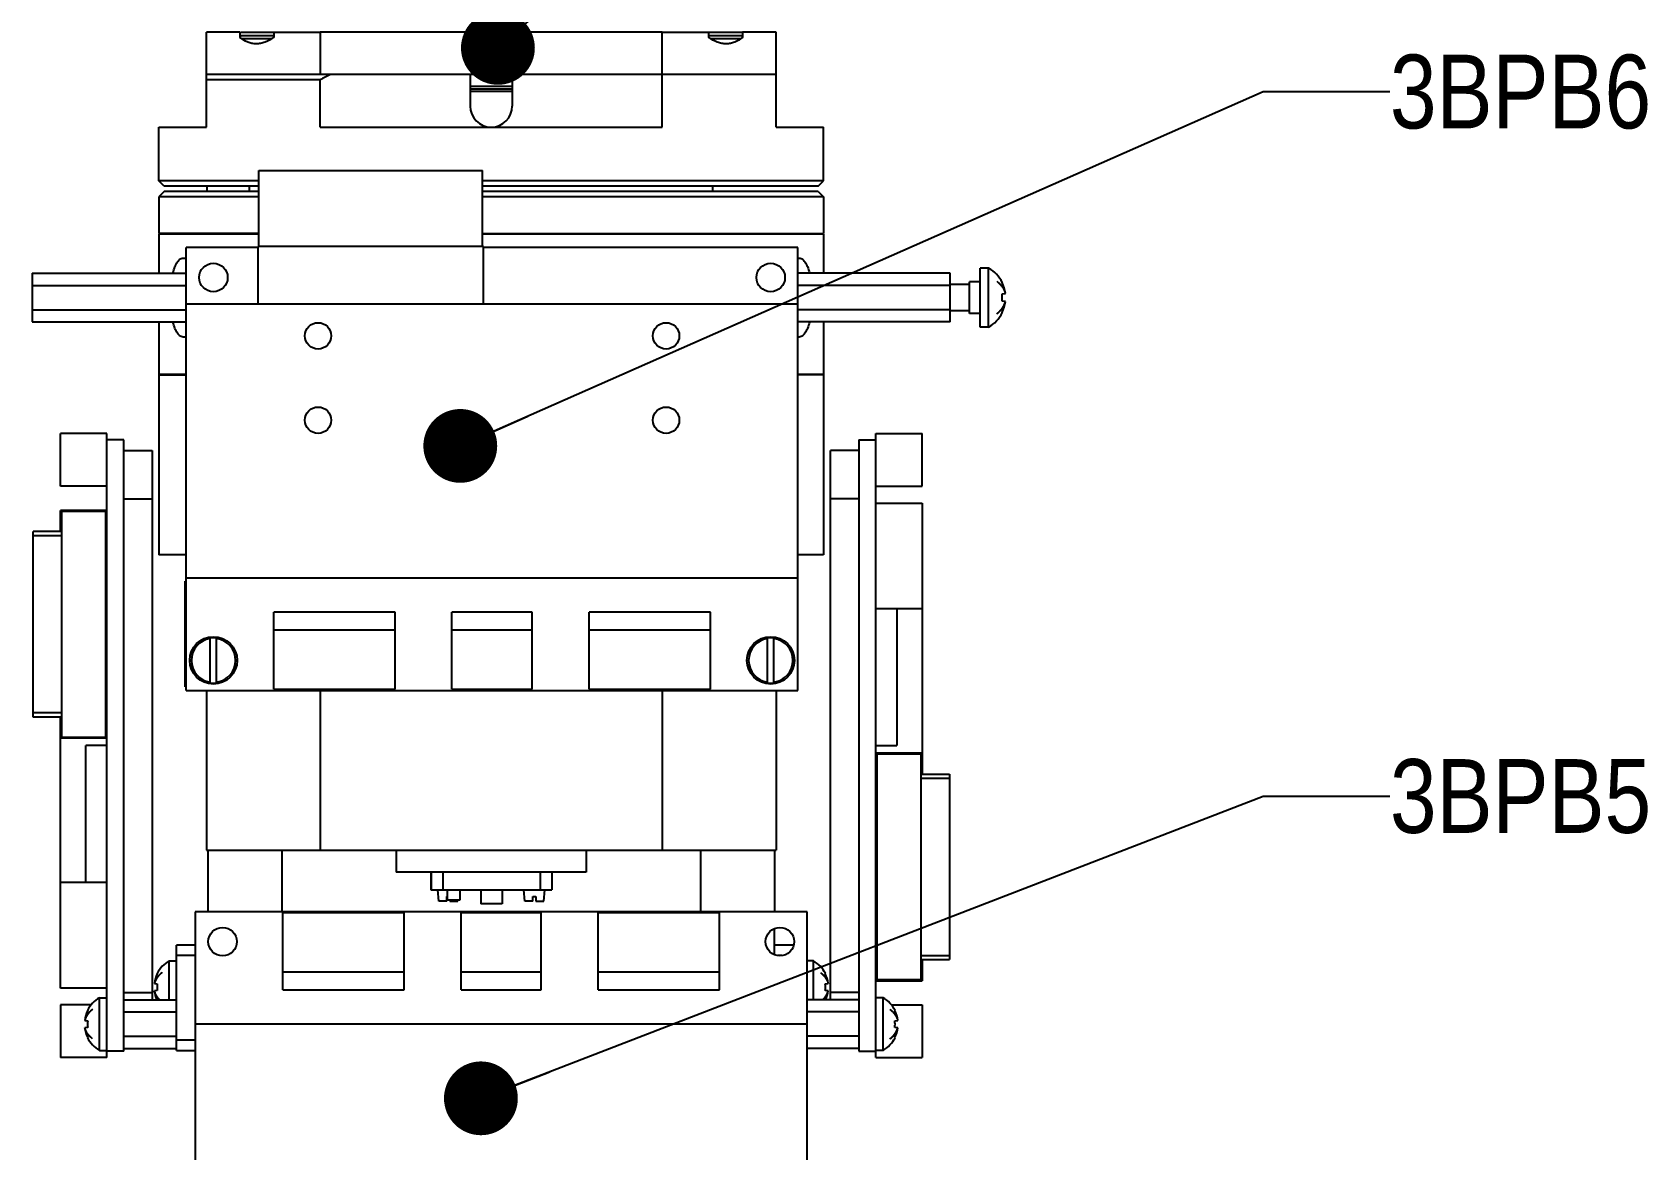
# Model space of a CAD drawing. Header units: millimetres. Extents: x 0 to 594, y 0 to 420.
# Drawn here: x 193.8 to 270.3, y 257.9 to 310.9 of the extents above; entities that cross this region are included whole.
import ezdxf

# ---------------------------------------------------------------- set-up
doc = ezdxf.new("R2010")
doc.units = ezdxf.units.MM
doc.header["$LTSCALE"] = 32.67
doc.layers.get('0').update_dxf_attribs({"linetype": 'CONTINUOUS'})
for name, color, linetype in [('AXIS', 7, 'CONTINUOUS'), ('COSMETIC', 7, 'CONTINUOUS'), ('NOTE', 7, 'CONTINUOUS')]:
    doc.layers.add(name, color=color, linetype=linetype)
doc.styles.get("Standard").update_dxf_attribs({"font": 'txt', "width": 0.85})
doc.styles.add('TEXTSTYLE_2', font='txt', dxfattribs={"width": 0.85})
doc.dimstyles.get("Standard").update_dxf_attribs({"dimtxt": 3.5, "dimasz": 3.5, "dimexe": 1.5, "dimexo": 1, "dimtad": 1, "dimtxsty": 'STANDARD', "dimcen": 0.09, "dimadec": 0, "dimazin": 0, "dimtol": 1, "dimtp": 0.01, "dimtm": 0.01, "dimtfac": 1, "dimtofl": 0, "dimtmove": 0, "dimatfit": 3, "dimfxl": 1, "dimtolj": 1, "dimarcsym": 0})

msp = doc.modelspace()

# ---------------------------------------------------------------- linework, layer by layer
at = {"color": 7, "linetype": 'CONTINUOUS'}
for p, q in [((202.014, 306.388), (202.014, 310.888)), ((207.401, 310.888), (207.401, 308.888)), ((223.626, 310.888), (207.401, 310.888)), ((223.626, 306.388), (223.626, 310.888)), ((229.014, 306.388), (229.014, 310.888)), ((203.614, 310.738), (203.614, 310.633)), ((203.614, 310.738), (205.206, 310.738)), ((203.687, 310.588), (205.114, 310.588)), ((225.822, 310.738), (227.413, 310.738)), ((225.913, 310.588), (227.34, 310.588)), ((227.413, 310.738), (227.413, 310.633)), ((229.014, 308.888), (202.014, 308.888)), ((207.401, 308.638), (202.014, 308.638)), ((207.401, 306.388), (207.401, 308.638)), ((214.514, 308.888), (214.514, 307.388)), ((216.514, 308.888), (216.514, 307.388)), ((216.514, 308.313), (214.514, 308.313)), ((216.514, 308.188), (214.514, 308.188)), ((199.764, 306.388), (202.014, 306.388)), ((207.401, 306.388), (223.626, 306.388)), ((229.014, 306.388), (231.264, 306.388)), ((204.506, 300.727), (204.506, 304.327)), ((204.506, 304.327), (215.106, 304.327)), ((215.106, 300.727), (215.106, 304.327)), ((200.014, 303.588), (199.764, 303.838)), ((204.506, 303.838), (199.764, 303.838)), ((200.014, 303.338), (199.764, 303.088)), ((204.506, 303.588), (200.014, 303.588)), ((204.506, 303.338), (200.014, 303.338)), ((202.041, 303.588), (202.041, 303.338)), ((204.041, 303.588), (204.041, 303.338)), ((231.264, 303.838), (215.106, 303.838)), ((231.014, 303.588), (215.106, 303.588)), ((231.014, 303.338), (215.106, 303.338)), ((231.014, 303.588), (231.264, 303.838)), ((231.014, 303.338), (231.264, 303.088)), ((204.506, 303.088), (199.764, 303.088)), ((231.264, 303.088), (215.106, 303.088)), ((201.389, 301.338), (201.389, 301.307)), ((202.639, 301.338), (202.639, 301.307)), ((216.139, 301.338), (216.139, 301.307)), ((224.435, 301.338), (224.435, 301.307)), ((225.685, 301.338), (225.685, 301.307)), ((228.389, 301.338), (228.389, 301.307)), ((229.639, 301.338), (229.639, 301.307)), ((201.056, 279.677), (201.056, 300.677)), ((204.456, 300.677), (201.056, 300.677)), ((204.456, 300.727), (204.456, 297.99)), ((215.156, 300.727), (204.456, 300.727)), ((215.156, 297.99), (215.156, 300.727)), ((230.056, 300.677), (215.156, 300.677)), ((230.056, 279.677), (230.056, 300.677)), ((193.764, 299.462), (193.764, 297.152)), ((193.764, 299.462), (201.056, 299.462)), ((237.264, 299.462), (230.056, 299.462)), ((237.264, 297.152), (237.264, 299.462)), ((238.689, 296.907), (238.689, 299.707)), ((239.089, 299.707), (238.689, 299.707)), ((239.089, 296.907), (239.089, 299.707)), ((193.764, 298.884), (201.056, 298.884)), ((237.264, 298.884), (230.056, 298.884)), ((238.189, 298.932), (237.264, 298.932)), ((238.189, 297.557), (238.189, 299.057)), ((238.689, 299.057), (238.189, 299.057)), ((239.73, 299.023), (239.739, 299.027)), ((230.056, 297.99), (201.056, 297.99)), ((239.73, 298.486), (239.886, 298.501)), ((239.886, 298.114), (239.73, 298.128)), ((193.764, 297.73), (201.056, 297.73)), ((193.764, 297.152), (201.056, 297.152)), ((237.264, 297.73), (230.056, 297.73)), ((237.264, 297.152), (230.056, 297.152)), ((238.189, 297.682), (237.264, 297.682)), ((238.689, 297.557), (238.189, 297.557)), ((239.739, 297.588), (239.73, 297.592)), ((239.089, 296.907), (238.689, 296.907)), ((195.098, 289.355), (195.098, 291.855)), ((197.298, 291.855), (195.098, 291.855)), ((197.298, 262.255), (197.298, 291.855)), ((233.739, 262.255), (233.739, 291.855)), ((233.739, 291.855), (235.939, 291.855)), ((235.939, 289.355), (235.939, 291.855)), ((198.098, 291.555), (197.298, 291.555)), ((198.098, 262.555), (198.098, 291.555)), ((198.098, 291.055), (199.448, 291.055)), ((199.448, 291.055), (199.448, 265.002)), ((231.589, 265.002), (231.589, 291.055)), ((232.939, 291.055), (231.589, 291.055)), ((232.939, 291.555), (232.939, 262.555)), ((232.939, 291.555), (233.739, 291.555)), ((197.298, 289.355), (195.098, 289.355)), ((198.098, 288.763), (199.448, 288.763)), ((232.939, 288.763), (231.589, 288.763)), ((233.739, 289.355), (235.939, 289.355)), ((195.098, 287.205), (195.098, 288.205)), ((197.298, 288.205), (195.098, 288.205)), ((195.148, 288.155), (195.148, 277.455)), ((197.248, 288.155), (195.148, 288.155)), ((197.248, 277.455), (197.248, 288.155)), ((233.739, 288.555), (235.939, 288.555)), ((235.939, 288.555), (235.939, 275.705)), ((193.798, 278.405), (193.798, 287.205)), ((195.148, 287.205), (193.798, 287.205)), ((195.148, 287.005), (193.798, 287.005)), ((201.056, 286.097), (199.764, 286.097)), ((231.264, 286.097), (230.056, 286.097)), ((201.014, 279.847), (201.014, 284.847)), ((201.056, 284.847), (201.014, 284.847)), ((230.056, 284.99), (201.056, 284.99)), ((205.206, 279.727), (205.206, 283.377)), ((210.956, 283.377), (205.206, 283.377)), ((210.956, 279.727), (210.956, 283.377)), ((213.656, 279.727), (213.656, 283.377)), ((217.456, 283.377), (213.656, 283.377)), ((217.456, 279.727), (217.456, 283.377)), ((220.156, 279.727), (220.156, 283.377)), ((225.906, 283.377), (220.156, 283.377)), ((225.906, 279.727), (225.906, 283.377)), ((233.739, 283.555), (235.939, 283.555)), ((234.739, 283.555), (234.739, 277.055)), ((202.198, 280.031), (202.198, 282.163)), ((202.498, 280.031), (202.498, 282.163)), ((210.956, 282.527), (205.206, 282.527)), ((217.456, 282.527), (213.656, 282.527)), ((225.906, 282.527), (220.156, 282.527)), ((228.614, 280.031), (228.614, 282.163)), ((228.914, 280.031), (228.914, 282.163)), ((201.056, 279.847), (201.014, 279.847)), ((201.056, 279.677), (230.056, 279.677)), ((202.014, 279.677), (202.014, 272.097)), ((205.206, 279.727), (210.956, 279.727)), ((213.656, 279.727), (217.456, 279.727)), ((220.156, 279.727), (225.906, 279.727)), ((229.014, 279.677), (229.014, 272.097)), ((195.148, 278.605), (193.798, 278.605)), ((195.148, 278.405), (193.798, 278.405)), ((195.098, 265.555), (195.098, 278.405)), ((197.298, 277.405), (195.098, 277.405)), ((195.148, 277.455), (197.248, 277.455)), ((196.298, 270.555), (196.298, 277.055)), ((197.298, 277.055), (196.298, 277.055)), ((233.739, 277.055), (234.739, 277.055)), ((233.739, 276.705), (235.939, 276.705)), ((233.789, 276.655), (233.789, 265.955)), ((235.889, 276.655), (233.789, 276.655)), ((235.889, 265.955), (235.889, 276.655)), ((235.889, 275.705), (237.239, 275.705)), ((237.239, 275.705), (237.239, 266.905)), ((235.889, 275.505), (237.239, 275.505)), ((202.014, 272.097), (229.014, 272.097)), ((202.098, 269.177), (202.098, 272.097)), ((205.598, 272.097), (205.598, 269.177)), ((225.439, 272.097), (225.439, 269.177)), ((228.939, 272.097), (228.939, 269.177)), ((220.014, 271.047), (211.014, 271.047)), ((212.655, 271.047), (212.655, 270.222)), ((212.672, 271.047), (212.672, 270.222)), ((213.224, 271.047), (213.224, 270.222)), ((217.839, 271.047), (217.839, 270.222)), ((218.387, 271.047), (218.387, 270.222)), ((197.298, 270.555), (195.098, 270.555)), ((212.655, 270.222), (218.387, 270.222)), ((213.03, 269.672), (212.982, 270.222)), ((213.407, 269.672), (213.03, 269.672)), ((213.407, 269.672), (213.407, 269.897)), ((213.407, 269.897), (213.427, 269.897)), ((213.427, 270.222), (213.427, 269.722)), ((214.03, 269.722), (213.427, 269.722)), ((213.43, 270.222), (213.43, 269.722)), ((213.557, 269.722), (213.557, 269.672)), ((213.557, 269.672), (213.934, 269.672)), ((213.934, 269.672), (213.938, 269.722)), ((214.03, 270.222), (214.03, 269.722)), ((215.028, 270.222), (215.028, 269.547)), ((216.03, 269.547), (215.028, 269.547)), ((215.03, 270.222), (215.03, 269.547)), ((216.03, 270.222), (216.03, 269.547)), ((217.109, 269.672), (217.06, 270.222)), ((217.485, 269.672), (217.109, 269.672)), ((217.485, 269.672), (217.485, 269.897)), ((217.485, 269.897), (217.635, 269.897)), ((217.635, 269.897), (217.635, 269.672)), ((217.635, 269.672), (218.012, 269.672)), ((218.012, 269.672), (218.06, 270.222)), ((201.49, 269.177), (201.49, 248.177)), ((230.49, 269.177), (201.49, 269.177)), ((205.64, 265.477), (205.64, 269.127)), ((211.39, 269.127), (205.64, 269.127)), ((211.39, 265.477), (211.39, 269.127)), ((214.09, 265.477), (214.09, 269.127)), ((217.89, 269.127), (214.09, 269.127)), ((217.89, 265.477), (217.89, 269.127)), ((220.59, 265.477), (220.59, 269.127)), ((226.34, 269.127), (220.59, 269.127)), ((226.34, 265.477), (226.34, 269.127)), ((230.49, 248.177), (230.49, 269.177)), ((228.939, 267.142), (228.939, 268.374)), ((200.598, 262.597), (200.598, 267.597)), ((201.49, 267.597), (200.598, 267.597)), ((229.847, 267.597), (228.939, 267.597)), ((200.248, 265.002), (200.248, 266.847)), ((200.248, 266.847), (200.598, 266.847)), ((201.49, 267.097), (200.598, 267.097)), ((229.295, 267.097), (229.1, 267.097)), ((230.789, 266.847), (230.49, 266.847)), ((230.789, 265.002), (230.789, 266.847)), ((235.889, 267.105), (237.239, 267.105)), ((235.889, 266.905), (237.239, 266.905)), ((235.939, 266.905), (235.939, 265.905)), ((199.55, 265.772), (199.689, 265.758)), ((199.681, 266.244), (199.689, 266.24)), ((205.64, 266.327), (211.39, 266.327)), ((214.09, 266.327), (217.89, 266.327)), ((220.59, 266.327), (226.34, 266.327)), ((231.347, 266.24), (231.355, 266.244)), ((231.347, 265.758), (231.486, 265.772)), ((233.739, 265.905), (235.939, 265.905)), ((233.789, 265.955), (235.889, 265.955)), ((197.298, 265.555), (195.098, 265.555)), ((196.948, 262.597), (196.948, 265.097)), ((196.948, 265.097), (197.298, 265.097)), ((198.098, 265.347), (199.448, 265.347)), ((198.098, 265.002), (200.598, 265.002)), ((199.689, 265.436), (199.55, 265.422)), ((205.64, 265.477), (211.39, 265.477)), ((214.09, 265.477), (217.89, 265.477)), ((220.59, 265.477), (226.34, 265.477)), ((232.939, 265.002), (230.49, 265.002)), ((231.486, 265.422), (231.347, 265.436)), ((232.939, 265.347), (231.589, 265.347)), ((234.089, 265.097), (233.739, 265.097)), ((234.089, 262.597), (234.089, 265.097)), ((195.098, 264.755), (195.098, 262.255)), ((196.55, 264.755), (195.098, 264.755)), ((196.381, 264.494), (196.389, 264.49)), ((198.098, 264.424), (200.598, 264.424)), ((232.939, 264.424), (230.49, 264.424)), ((234.486, 264.755), (235.939, 264.755)), ((234.647, 264.49), (234.655, 264.494)), ((235.939, 264.755), (235.939, 262.255)), ((196.25, 264.022), (196.389, 264.008)), ((196.389, 263.686), (196.25, 263.672)), ((201.49, 263.864), (230.49, 263.864)), ((234.647, 264.008), (234.786, 264.022)), ((234.786, 263.672), (234.647, 263.686)), ((196.389, 263.204), (196.381, 263.2)), ((198.098, 263.27), (200.598, 263.27)), ((198.098, 262.692), (200.598, 262.692)), ((200.598, 263.097), (201.49, 263.097)), ((232.939, 263.27), (230.49, 263.27)), ((232.939, 262.692), (230.49, 262.692)), ((234.655, 263.2), (234.647, 263.204)), ((197.298, 262.255), (195.098, 262.255)), ((196.948, 262.597), (197.298, 262.597)), ((198.098, 262.555), (197.298, 262.555)), ((200.598, 262.597), (201.49, 262.597)), ((232.939, 262.555), (233.739, 262.555)), ((234.089, 262.597), (233.739, 262.597)), ((233.739, 262.255), (235.939, 262.255))]:
    msp.add_line(p, q, dxfattribs=at)
for centre, radius in [((202.348, 299.258), 0.675), ((228.764, 299.258), 0.675), ((202.348, 281.097), 1.125), ((228.764, 281.097), 1.125), ((202.782, 267.758), 0.675)]:
    msp.add_circle(centre, radius, dxfattribs=at)
for centre, radius, start, end in [((220.848, 282.54), 29.358, 116.17368, 117.25895), ((215.514, 307.388), 1, 180, 360), ((238.305, 298.307), 1.604, 26.72481, 60.7733), ((238.289, 298.308), 1.609, 6.89805, 26.40949), ((238.038, 298.307), 1.702, 353.96286, 6.03714), ((238.289, 298.307), 1.609, 333.59051, 353.10195), ((238.305, 298.307), 1.604, 299.2267, 333.27519), ((202.348, 281.097), 1.046, 98.24277, 261.75723), ((202.348, 281.097), 1.077, 81.99317, 98.00683), ((202.348, 281.097), 1.046, 278.24277, 81.75723), ((228.764, 281.097), 1.046, 98.24277, 261.75723), ((228.764, 281.097), 1.077, 81.99317, 98.00683), ((228.764, 281.097), 1.046, 278.24277, 81.75723), ((202.348, 281.097), 1.077, 261.99317, 278.00683), ((228.764, 281.097), 1.077, 261.99317, 278.00683), ((200.975, 265.597), 1.446, 120.18853, 153.36044), ((230.062, 265.597), 1.446, 26.63956, 59.81147), ((200.99, 265.597), 1.451, 153.70238, 173.09502), ((201.233, 265.597), 1.552, 174.05177, 185.94823), ((230.046, 265.597), 1.451, 6.90498, 26.29762), ((229.803, 265.597), 1.552, 354.05177, 5.94823), ((197.675, 263.847), 1.446, 120.18853, 153.36077), ((200.991, 265.597), 1.451, 186.90591, 204.21561), ((230.046, 265.597), 1.451, 335.78439, 353.09409), ((233.362, 263.847), 1.446, 26.63923, 59.81147), ((197.69, 263.847), 1.451, 153.70238, 173.09502), ((233.346, 263.847), 1.451, 6.90498, 26.29762), ((197.69, 263.847), 1.451, 186.90498, 206.29762), ((197.933, 263.847), 1.552, 174.05177, 185.94823), ((233.103, 263.847), 1.552, 354.05177, 5.94823), ((233.346, 263.847), 1.451, 333.70238, 353.09502), ((197.675, 263.847), 1.446, 206.63923, 239.81147), ((233.362, 263.847), 1.446, 300.18853, 333.36077)]:
    msp.add_arc(centre, radius, start, end, dxfattribs=at)
at = {"layer": 'AXIS', "color": 7, "linetype": 'CONTINUOUS'}
for p, q in [((203.605, 310.888), (202.014, 310.888)), ((203.605, 310.888), (203.605, 310.638)), ((203.625, 310.888), (207.401, 310.888)), ((205.206, 310.888), (205.206, 310.638)), ((223.626, 310.888), (227.403, 310.888)), ((225.822, 310.888), (225.822, 310.638)), ((227.422, 310.888), (227.422, 310.638)), ((229.014, 310.888), (227.422, 310.888)), ((214.514, 308.088), (216.514, 308.088)), ((199.764, 303.838), (199.764, 306.388)), ((231.264, 303.838), (231.264, 306.388)), ((226.014, 303.338), (226.014, 303.588)), ((199.764, 303.088), (199.764, 301.338)), ((231.264, 303.088), (231.264, 301.338)), ((204.506, 301.338), (199.764, 301.338)), ((199.764, 301.307), (199.764, 299.462)), ((204.506, 301.307), (199.764, 301.307)), ((203.608, 301.307), (203.608, 301.338)), ((215.106, 301.338), (231.264, 301.338)), ((231.264, 301.307), (215.106, 301.307)), ((227.42, 301.307), (227.42, 301.338)), ((231.264, 301.307), (231.264, 299.462)), ((199.764, 297.152), (199.764, 294.657)), ((231.264, 297.152), (231.264, 294.657)), ((201.056, 294.657), (199.764, 294.657)), ((199.764, 294.647), (199.764, 286.097)), ((199.764, 294.647), (201.056, 294.647)), ((200.514, 294.657), (200.514, 294.647)), ((231.264, 294.657), (230.056, 294.657)), ((231.264, 294.647), (230.056, 294.647)), ((230.514, 294.657), (230.514, 294.647)), ((231.264, 294.647), (231.264, 286.097)), ((207.401, 279.677), (207.401, 272.097)), ((223.626, 279.677), (223.626, 272.097)), ((211.014, 272.097), (211.014, 271.047)), ((220.014, 272.097), (220.014, 271.047))]:
    msp.add_line(p, q, dxfattribs=at)
for centre, radius in [((207.306, 296.49), 0.625), ((223.806, 296.49), 0.625), ((207.306, 292.49), 0.625), ((223.806, 292.49), 0.625), ((229.198, 267.758), 0.675)]:
    msp.add_circle(centre, radius, dxfattribs=at)
for centre, start, end in [((230.076, 299.859), 89.95808, 93.55633), ((230.076, 296.755), 266.44366, 270.04185)]:
    msp.add_arc(centre, 0.323, start, end, dxfattribs=at)
for points, knots in [([(205.206, 310.638), (205.077, 310.554), (204.877, 310.442), (204.591, 310.354), (204.378, 310.331), (204.169, 310.353), (203.901, 310.44), (203.719, 310.553), (203.605, 310.638)], [0, 0, 0, 0, 0.266712, 0.392996, 0.514918, 0.634614, 0.754613, 1, 1, 1, 1]), ([(227.422, 310.638), (227.309, 310.553), (227.127, 310.44), (226.859, 310.353), (226.649, 310.331), (226.436, 310.354), (226.151, 310.442), (225.951, 310.554), (225.822, 310.638)], [0, 0, 0, 0, 0.24539, 0.365396, 0.485089, 0.607014, 0.733292, 1, 1, 1, 1]), ([(200.429, 299.47), (200.454, 299.573), (200.508, 299.758), (200.624, 299.991), (200.771, 300.145), (200.895, 300.182), (200.951, 300.182)], [0, 0, 0, 0, 0.339781, 0.611044, 0.821566, 1, 1, 1, 1]), ([(200.951, 300.182), (200.96, 300.182), (200.995, 300.181), (201.03, 300.174), (201.056, 300.166)], [0, 0, 0, 0, 0.24344, 1, 1, 1, 1]), ([(230.076, 300.182), (230.132, 300.182), (230.256, 300.145), (230.403, 299.991), (230.52, 299.758), (230.574, 299.573), (230.599, 299.47)], [0, 0, 0, 0, 0.178434, 0.388956, 0.660219, 1, 1, 1, 1]), ([(200.951, 296.432), (200.895, 296.432), (200.771, 296.469), (200.624, 296.623), (200.508, 296.856), (200.454, 297.041), (200.429, 297.144)], [0, 0, 0, 0, 0.178434, 0.388956, 0.660219, 1, 1, 1, 1]), ([(230.599, 297.144), (230.574, 297.041), (230.52, 296.856), (230.403, 296.623), (230.256, 296.469), (230.132, 296.432), (230.076, 296.432)], [0, 0, 0, 0, 0.339781, 0.611044, 0.821566, 1, 1, 1, 1]), ([(201.056, 296.448), (201.047, 296.446), (201.013, 296.436), (200.977, 296.432), (200.951, 296.432)], [0, 0, 0, 0, 0.258433, 1, 1, 1, 1])]:
    msp.add_open_spline(points, degree=3, knots=knots, dxfattribs=at)
at = {"layer": 'COSMETIC', "color": 7, "linetype": 'CONTINUOUS'}
for points, knots in [([(239.477, 299.082), (239.489, 299.072), (239.508, 299.057), (239.529, 299.039), (239.541, 299.029), (239.55, 299.021), (239.558, 299.015), (239.564, 299.01), (239.568, 299.007), (239.571, 299.004), (239.573, 299.003), (239.574, 299.001), (239.576, 299), (239.578, 298.997), (239.582, 298.994), (239.587, 298.988), (239.594, 298.981), (239.606, 298.97), (239.62, 298.955), (239.634, 298.941), (239.645, 298.93), (239.652, 298.923), (239.658, 298.917), (239.661, 298.914), (239.663, 298.911), (239.665, 298.91), (239.666, 298.908), (239.668, 298.906), (239.67, 298.903), (239.673, 298.899), (239.678, 298.893), (239.684, 298.886), (239.691, 298.877), (239.698, 298.868), (239.705, 298.859), (239.712, 298.85), (239.72, 298.841), (239.726, 298.833), (239.73, 298.827), (239.734, 298.822), (239.737, 298.819), (239.739, 298.816), (239.74, 298.815), (239.741, 298.813), (239.742, 298.812), (239.743, 298.811), (239.745, 298.808), (239.747, 298.804), (239.75, 298.8), (239.754, 298.794), (239.758, 298.786), (239.764, 298.777), (239.77, 298.768), (239.776, 298.758), (239.781, 298.749), (239.787, 298.74), (239.792, 298.732), (239.796, 298.726), (239.798, 298.722), (239.8, 298.719), (239.801, 298.717), (239.802, 298.716), (239.803, 298.714), (239.804, 298.711), (239.806, 298.707), (239.809, 298.701), (239.813, 298.693), (239.819, 298.679), (239.827, 298.663), (239.834, 298.647), (239.841, 298.633), (239.844, 298.625), (239.848, 298.619), (239.849, 298.614), (239.851, 298.612), (239.852, 298.61), (239.852, 298.608), (239.853, 298.606), (239.854, 298.603), (239.855, 298.598), (239.857, 298.592), (239.86, 298.583), (239.863, 298.573), (239.868, 298.559), (239.875, 298.535), (239.882, 298.515), (239.886, 298.501)], [0, 0, 0, 0, 0.0625, 0.09375, 0.109375, 0.125, 0.140625, 0.148438, 0.15625, 0.160156, 0.164062, 0.166016, 0.167969, 0.171875, 0.179688, 0.1875, 0.203125, 0.21875, 0.25, 0.28125, 0.296875, 0.3125, 0.320312, 0.328125, 0.332031, 0.333984, 0.335938, 0.339844, 0.34375, 0.351562, 0.359375, 0.375, 0.390625, 0.40625, 0.421875, 0.4375, 0.453125, 0.46875, 0.476562, 0.484375, 0.492188, 0.496094, 0.498047, 0.5, 0.501953, 0.503906, 0.507812, 0.515625, 0.523438, 0.53125, 0.546875, 0.5625, 0.578125, 0.59375, 0.609375, 0.625, 0.640625, 0.648438, 0.65625, 0.660156, 0.664062, 0.666016, 0.667969, 0.671875, 0.679688, 0.6875, 0.703125, 0.71875, 0.75, 0.78125, 0.796875, 0.8125, 0.820312, 0.828125, 0.832031, 0.833984, 0.835938, 0.839844, 0.84375, 0.851562, 0.859375, 0.875, 0.890625, 0.90625, 0.9375, 1, 1, 1, 1]), ([(239.477, 297.532), (239.489, 297.542), (239.508, 297.558), (239.529, 297.576), (239.541, 297.586), (239.55, 297.593), (239.558, 297.6), (239.564, 297.605), (239.568, 297.608), (239.571, 297.611), (239.573, 297.612), (239.574, 297.613), (239.576, 297.615), (239.578, 297.617), (239.582, 297.621), (239.587, 297.627), (239.594, 297.634), (239.606, 297.645), (239.62, 297.659), (239.634, 297.673), (239.645, 297.685), (239.652, 297.692), (239.658, 297.698), (239.661, 297.701), (239.663, 297.704), (239.665, 297.705), (239.666, 297.707), (239.668, 297.708), (239.67, 297.711), (239.673, 297.715), (239.678, 297.721), (239.684, 297.729), (239.691, 297.738), (239.698, 297.747), (239.705, 297.756), (239.712, 297.765), (239.72, 297.774), (239.726, 297.782), (239.73, 297.788), (239.734, 297.792), (239.737, 297.796), (239.739, 297.799), (239.74, 297.8), (239.741, 297.801), (239.742, 297.802), (239.743, 297.804), (239.745, 297.807), (239.747, 297.81), (239.75, 297.815), (239.754, 297.821), (239.758, 297.829), (239.764, 297.838), (239.77, 297.847), (239.776, 297.856), (239.781, 297.865), (239.787, 297.875), (239.792, 297.882), (239.796, 297.888), (239.798, 297.892), (239.8, 297.895), (239.801, 297.897), (239.802, 297.899), (239.803, 297.9), (239.804, 297.903), (239.806, 297.907), (239.809, 297.914), (239.813, 297.922), (239.819, 297.935), (239.827, 297.952), (239.834, 297.968), (239.841, 297.981), (239.844, 297.989), (239.848, 297.996), (239.849, 298), (239.851, 298.003), (239.852, 298.005), (239.852, 298.006), (239.853, 298.009), (239.854, 298.012), (239.855, 298.016), (239.857, 298.023), (239.86, 298.032), (239.863, 298.042), (239.868, 298.056), (239.875, 298.08), (239.882, 298.1), (239.886, 298.114)], [0, 0, 0, 0, 0.0625, 0.09375, 0.109375, 0.125, 0.140625, 0.148438, 0.15625, 0.160156, 0.164062, 0.166016, 0.167969, 0.171875, 0.179688, 0.1875, 0.203125, 0.21875, 0.25, 0.28125, 0.296875, 0.3125, 0.320312, 0.328125, 0.332031, 0.333984, 0.335938, 0.339844, 0.34375, 0.351562, 0.359375, 0.375, 0.390625, 0.40625, 0.421875, 0.4375, 0.453125, 0.46875, 0.476562, 0.484375, 0.492188, 0.496094, 0.498047, 0.5, 0.501953, 0.503906, 0.507812, 0.515625, 0.523438, 0.53125, 0.546875, 0.5625, 0.578125, 0.59375, 0.609375, 0.625, 0.640625, 0.648438, 0.65625, 0.660156, 0.664062, 0.666016, 0.667969, 0.671875, 0.679688, 0.6875, 0.703125, 0.71875, 0.75, 0.78125, 0.796875, 0.8125, 0.820312, 0.828125, 0.832031, 0.833984, 0.835938, 0.839844, 0.84375, 0.851562, 0.859375, 0.875, 0.890625, 0.90625, 0.9375, 1, 1, 1, 1]), ([(199.921, 266.297), (199.909, 266.288), (199.893, 266.274), (199.873, 266.258), (199.862, 266.249), (199.854, 266.242), (199.846, 266.235), (199.84, 266.23), (199.835, 266.227), (199.834, 266.225), (199.832, 266.224), (199.831, 266.223), (199.829, 266.221), (199.826, 266.217), (199.821, 266.212), (199.814, 266.206), (199.804, 266.196), (199.791, 266.183), (199.779, 266.17), (199.769, 266.16), (199.762, 266.153), (199.757, 266.148), (199.754, 266.145), (199.752, 266.143), (199.751, 266.142), (199.75, 266.14), (199.748, 266.138), (199.746, 266.136), (199.743, 266.132), (199.739, 266.127), (199.734, 266.12), (199.727, 266.112), (199.721, 266.104), (199.714, 266.096), (199.708, 266.087), (199.701, 266.079), (199.696, 266.073), (199.691, 266.067), (199.688, 266.063), (199.685, 266.06), (199.684, 266.057), (199.682, 266.056), (199.682, 266.055), (199.681, 266.054), (199.68, 266.052), (199.679, 266.05), (199.676, 266.046), (199.674, 266.042), (199.67, 266.036), (199.666, 266.029), (199.66, 266.021), (199.655, 266.012), (199.65, 266.003), (199.644, 265.995), (199.639, 265.986), (199.634, 265.979), (199.631, 265.973), (199.629, 265.97), (199.627, 265.967), (199.626, 265.965), (199.625, 265.964), (199.624, 265.962), (199.623, 265.96), (199.621, 265.956), (199.619, 265.951), (199.615, 265.943), (199.61, 265.932), (199.603, 265.918), (199.597, 265.903), (199.591, 265.892), (199.588, 265.885), (199.585, 265.879), (199.584, 265.876), (199.582, 265.873), (199.582, 265.872), (199.581, 265.87), (199.581, 265.868), (199.58, 265.865), (199.578, 265.861), (199.576, 265.855), (199.574, 265.847), (199.571, 265.838), (199.567, 265.825), (199.56, 265.803), (199.554, 265.784), (199.55, 265.772)], [0, 0, 0, 0, 0.0625, 0.09375, 0.109375, 0.125, 0.140625, 0.15625, 0.160156, 0.164062, 0.166016, 0.167969, 0.171875, 0.179688, 0.1875, 0.203125, 0.21875, 0.25, 0.28125, 0.296875, 0.3125, 0.320312, 0.328125, 0.332031, 0.333984, 0.335938, 0.339844, 0.34375, 0.351562, 0.359375, 0.375, 0.390625, 0.40625, 0.421875, 0.4375, 0.453125, 0.46875, 0.476562, 0.484375, 0.492188, 0.496094, 0.498047, 0.5, 0.501953, 0.503906, 0.507812, 0.515625, 0.523438, 0.53125, 0.546875, 0.5625, 0.578125, 0.59375, 0.609375, 0.625, 0.640625, 0.648438, 0.65625, 0.660156, 0.664062, 0.666016, 0.667969, 0.671875, 0.679688, 0.6875, 0.703125, 0.71875, 0.75, 0.78125, 0.796875, 0.8125, 0.820312, 0.828125, 0.832031, 0.833984, 0.835938, 0.839844, 0.84375, 0.851562, 0.859375, 0.875, 0.890625, 0.90625, 0.9375, 1, 1, 1, 1]), ([(231.116, 266.297), (231.127, 266.288), (231.143, 266.274), (231.163, 266.258), (231.174, 266.249), (231.182, 266.242), (231.19, 266.235), (231.197, 266.23), (231.201, 266.227), (231.202, 266.225), (231.204, 266.224), (231.205, 266.223), (231.207, 266.221), (231.211, 266.217), (231.216, 266.212), (231.222, 266.206), (231.232, 266.196), (231.245, 266.183), (231.257, 266.17), (231.268, 266.16), (231.274, 266.153), (231.279, 266.148), (231.282, 266.145), (231.284, 266.143), (231.286, 266.142), (231.287, 266.14), (231.288, 266.138), (231.29, 266.136), (231.293, 266.132), (231.297, 266.127), (231.303, 266.12), (231.309, 266.112), (231.316, 266.104), (231.322, 266.096), (231.329, 266.087), (231.335, 266.079), (231.341, 266.073), (231.345, 266.067), (231.348, 266.063), (231.351, 266.06), (231.353, 266.057), (231.354, 266.056), (231.355, 266.055), (231.355, 266.054), (231.356, 266.052), (231.358, 266.05), (231.36, 266.046), (231.363, 266.042), (231.366, 266.036), (231.371, 266.029), (231.376, 266.021), (231.381, 266.012), (231.387, 266.003), (231.392, 265.995), (231.397, 265.986), (231.402, 265.979), (231.405, 265.973), (231.408, 265.97), (231.409, 265.967), (231.411, 265.965), (231.411, 265.964), (231.412, 265.962), (231.413, 265.96), (231.415, 265.956), (231.418, 265.951), (231.421, 265.943), (231.426, 265.932), (231.433, 265.918), (231.44, 265.903), (231.445, 265.892), (231.448, 265.885), (231.451, 265.879), (231.453, 265.876), (231.454, 265.873), (231.455, 265.872), (231.455, 265.87), (231.456, 265.868), (231.457, 265.865), (231.458, 265.861), (231.46, 265.855), (231.462, 265.847), (231.465, 265.838), (231.469, 265.825), (231.476, 265.803), (231.482, 265.784), (231.486, 265.772)], [0, 0, 0, 0, 0.0625, 0.09375, 0.109375, 0.125, 0.140625, 0.15625, 0.160156, 0.164062, 0.166016, 0.167969, 0.171875, 0.179688, 0.1875, 0.203125, 0.21875, 0.25, 0.28125, 0.296875, 0.3125, 0.320312, 0.328125, 0.332031, 0.333984, 0.335938, 0.339844, 0.34375, 0.351562, 0.359375, 0.375, 0.390625, 0.40625, 0.421875, 0.4375, 0.453125, 0.46875, 0.476562, 0.484375, 0.492188, 0.496094, 0.498047, 0.5, 0.501953, 0.503906, 0.507812, 0.515625, 0.523438, 0.53125, 0.546875, 0.5625, 0.578125, 0.59375, 0.609375, 0.625, 0.640625, 0.648438, 0.65625, 0.660156, 0.664062, 0.666016, 0.667969, 0.671875, 0.679688, 0.6875, 0.703125, 0.71875, 0.75, 0.78125, 0.796875, 0.8125, 0.820312, 0.828125, 0.832031, 0.833984, 0.835938, 0.839844, 0.84375, 0.851562, 0.859375, 0.875, 0.890625, 0.90625, 0.9375, 1, 1, 1, 1]), ([(199.799, 265.002), (199.792, 265.009), (199.781, 265.021), (199.766, 265.037), (199.757, 265.047), (199.75, 265.054), (199.745, 265.059), (199.742, 265.063), (199.74, 265.065), (199.738, 265.067), (199.736, 265.069), (199.733, 265.073), (199.729, 265.078), (199.723, 265.087), (199.714, 265.097), (199.706, 265.107), (199.7, 265.115), (199.696, 265.12), (199.693, 265.124), (199.691, 265.127), (199.689, 265.129), (199.687, 265.131), (199.685, 265.135), (199.681, 265.141), (199.677, 265.147), (199.672, 265.154), (199.667, 265.163), (199.661, 265.172), (199.655, 265.181), (199.651, 265.186), (199.648, 265.191), (199.646, 265.194), (199.644, 265.197), (199.643, 265.199), (199.642, 265.201), (199.641, 265.202), (199.64, 265.204), (199.638, 265.207), (199.636, 265.21), (199.634, 265.215), (199.631, 265.22), (199.626, 265.229), (199.622, 265.238), (199.617, 265.247), (199.613, 265.253), (199.61, 265.26), (199.607, 265.265), (199.606, 265.268), (199.605, 265.27), (199.604, 265.271), (199.603, 265.274), (199.602, 265.277), (199.6, 265.281), (199.597, 265.287), (199.593, 265.297), (199.588, 265.308), (199.584, 265.32), (199.58, 265.33), (199.577, 265.335), (199.575, 265.34), (199.574, 265.343), (199.573, 265.345), (199.572, 265.347), (199.572, 265.349), (199.571, 265.353), (199.569, 265.358), (199.567, 265.365), (199.565, 265.372), (199.562, 265.382), (199.557, 265.398), (199.553, 265.413), (199.55, 265.422)], [0, 0, 0, 0, 0.0625, 0.09375, 0.125, 0.140625, 0.15625, 0.164062, 0.167969, 0.171875, 0.179688, 0.1875, 0.203125, 0.21875, 0.25, 0.28125, 0.296875, 0.3125, 0.320312, 0.328125, 0.332031, 0.335938, 0.34375, 0.359375, 0.375, 0.390625, 0.40625, 0.4375, 0.453125, 0.46875, 0.476562, 0.484375, 0.492188, 0.496094, 0.5, 0.503906, 0.507812, 0.515625, 0.523438, 0.53125, 0.546875, 0.5625, 0.59375, 0.609375, 0.625, 0.640625, 0.65625, 0.660156, 0.664062, 0.667969, 0.671875, 0.679688, 0.6875, 0.703125, 0.71875, 0.75, 0.78125, 0.796875, 0.8125, 0.820312, 0.828125, 0.832031, 0.835938, 0.839844, 0.84375, 0.859375, 0.875, 0.890625, 0.90625, 0.9375, 1, 1, 1, 1]), ([(231.237, 265.002), (231.245, 265.009), (231.256, 265.021), (231.27, 265.037), (231.279, 265.047), (231.287, 265.054), (231.291, 265.059), (231.294, 265.063), (231.296, 265.065), (231.298, 265.067), (231.3, 265.069), (231.303, 265.073), (231.307, 265.078), (231.314, 265.087), (231.322, 265.097), (231.33, 265.107), (231.336, 265.115), (231.34, 265.12), (231.344, 265.124), (231.346, 265.127), (231.347, 265.129), (231.349, 265.131), (231.351, 265.135), (231.355, 265.141), (231.359, 265.147), (231.364, 265.154), (231.37, 265.163), (231.376, 265.172), (231.381, 265.181), (231.385, 265.186), (231.388, 265.191), (231.39, 265.194), (231.392, 265.197), (231.394, 265.199), (231.395, 265.201), (231.396, 265.202), (231.397, 265.204), (231.398, 265.207), (231.4, 265.21), (231.402, 265.215), (231.405, 265.22), (231.41, 265.229), (231.415, 265.238), (231.419, 265.247), (231.423, 265.253), (231.426, 265.26), (231.429, 265.265), (231.431, 265.268), (231.432, 265.27), (231.432, 265.271), (231.433, 265.274), (231.435, 265.277), (231.437, 265.281), (231.439, 265.287), (231.443, 265.297), (231.448, 265.308), (231.453, 265.32), (231.457, 265.33), (231.459, 265.335), (231.461, 265.34), (231.462, 265.343), (231.463, 265.345), (231.464, 265.347), (231.464, 265.349), (231.465, 265.353), (231.467, 265.358), (231.469, 265.365), (231.471, 265.372), (231.474, 265.382), (231.479, 265.398), (231.484, 265.413), (231.486, 265.422)], [0, 0, 0, 0, 0.0625, 0.09375, 0.125, 0.140625, 0.15625, 0.164062, 0.167969, 0.171875, 0.179688, 0.1875, 0.203125, 0.21875, 0.25, 0.28125, 0.296875, 0.3125, 0.320312, 0.328125, 0.332031, 0.335938, 0.34375, 0.359375, 0.375, 0.390625, 0.40625, 0.4375, 0.453125, 0.46875, 0.476562, 0.484375, 0.492188, 0.496094, 0.5, 0.503906, 0.507812, 0.515625, 0.523438, 0.53125, 0.546875, 0.5625, 0.59375, 0.609375, 0.625, 0.640625, 0.65625, 0.660156, 0.664062, 0.667969, 0.671875, 0.679688, 0.6875, 0.703125, 0.71875, 0.75, 0.78125, 0.796875, 0.8125, 0.820312, 0.828125, 0.832031, 0.835938, 0.839844, 0.84375, 0.859375, 0.875, 0.890625, 0.90625, 0.9375, 1, 1, 1, 1]), ([(196.621, 264.547), (196.609, 264.538), (196.593, 264.524), (196.573, 264.508), (196.562, 264.499), (196.554, 264.492), (196.546, 264.485), (196.54, 264.48), (196.535, 264.477), (196.534, 264.475), (196.532, 264.474), (196.531, 264.473), (196.529, 264.471), (196.526, 264.467), (196.521, 264.462), (196.514, 264.456), (196.504, 264.446), (196.491, 264.433), (196.479, 264.42), (196.469, 264.41), (196.462, 264.403), (196.457, 264.398), (196.454, 264.395), (196.452, 264.393), (196.451, 264.392), (196.45, 264.39), (196.448, 264.388), (196.446, 264.386), (196.443, 264.382), (196.439, 264.377), (196.434, 264.37), (196.427, 264.362), (196.421, 264.354), (196.414, 264.346), (196.408, 264.337), (196.401, 264.329), (196.396, 264.323), (196.391, 264.317), (196.388, 264.313), (196.385, 264.31), (196.384, 264.307), (196.382, 264.306), (196.382, 264.305), (196.381, 264.304), (196.38, 264.302), (196.379, 264.3), (196.376, 264.296), (196.374, 264.292), (196.37, 264.286), (196.366, 264.279), (196.36, 264.271), (196.355, 264.262), (196.35, 264.253), (196.344, 264.245), (196.339, 264.236), (196.334, 264.229), (196.331, 264.223), (196.329, 264.22), (196.327, 264.217), (196.326, 264.215), (196.325, 264.214), (196.324, 264.212), (196.323, 264.21), (196.321, 264.206), (196.319, 264.201), (196.315, 264.193), (196.31, 264.182), (196.303, 264.168), (196.297, 264.153), (196.291, 264.142), (196.288, 264.135), (196.285, 264.129), (196.284, 264.126), (196.282, 264.123), (196.282, 264.122), (196.281, 264.12), (196.281, 264.118), (196.28, 264.115), (196.278, 264.111), (196.276, 264.105), (196.274, 264.097), (196.271, 264.088), (196.267, 264.075), (196.26, 264.053), (196.254, 264.034), (196.25, 264.022)], [0, 0, 0, 0, 0.0625, 0.09375, 0.109375, 0.125, 0.140625, 0.15625, 0.160156, 0.164062, 0.166016, 0.167969, 0.171875, 0.179688, 0.1875, 0.203125, 0.21875, 0.25, 0.28125, 0.296875, 0.3125, 0.320312, 0.328125, 0.332031, 0.333984, 0.335938, 0.339844, 0.34375, 0.351562, 0.359375, 0.375, 0.390625, 0.40625, 0.421875, 0.4375, 0.453125, 0.46875, 0.476562, 0.484375, 0.492188, 0.496094, 0.498047, 0.5, 0.501953, 0.503906, 0.507812, 0.515625, 0.523438, 0.53125, 0.546875, 0.5625, 0.578125, 0.59375, 0.609375, 0.625, 0.640625, 0.648438, 0.65625, 0.660156, 0.664062, 0.666016, 0.667969, 0.671875, 0.679688, 0.6875, 0.703125, 0.71875, 0.75, 0.78125, 0.796875, 0.8125, 0.820312, 0.828125, 0.832031, 0.833984, 0.835938, 0.839844, 0.84375, 0.851562, 0.859375, 0.875, 0.890625, 0.90625, 0.9375, 1, 1, 1, 1]), ([(234.416, 264.547), (234.427, 264.538), (234.443, 264.524), (234.463, 264.508), (234.474, 264.499), (234.482, 264.492), (234.49, 264.485), (234.497, 264.48), (234.501, 264.477), (234.502, 264.475), (234.504, 264.474), (234.505, 264.473), (234.507, 264.471), (234.511, 264.467), (234.516, 264.462), (234.522, 264.456), (234.532, 264.446), (234.545, 264.433), (234.557, 264.42), (234.568, 264.41), (234.574, 264.403), (234.579, 264.398), (234.582, 264.395), (234.584, 264.393), (234.586, 264.392), (234.587, 264.39), (234.588, 264.388), (234.59, 264.386), (234.593, 264.382), (234.597, 264.377), (234.603, 264.37), (234.609, 264.362), (234.616, 264.354), (234.622, 264.346), (234.629, 264.337), (234.635, 264.329), (234.641, 264.323), (234.645, 264.317), (234.648, 264.313), (234.651, 264.31), (234.653, 264.307), (234.654, 264.306), (234.655, 264.305), (234.655, 264.304), (234.656, 264.302), (234.658, 264.3), (234.66, 264.296), (234.663, 264.292), (234.666, 264.286), (234.671, 264.279), (234.676, 264.271), (234.681, 264.262), (234.687, 264.253), (234.692, 264.245), (234.697, 264.236), (234.702, 264.229), (234.705, 264.223), (234.708, 264.22), (234.709, 264.217), (234.711, 264.215), (234.711, 264.214), (234.712, 264.212), (234.713, 264.21), (234.715, 264.206), (234.718, 264.201), (234.721, 264.193), (234.726, 264.182), (234.733, 264.168), (234.74, 264.153), (234.745, 264.142), (234.748, 264.135), (234.751, 264.129), (234.753, 264.126), (234.754, 264.123), (234.755, 264.122), (234.755, 264.12), (234.756, 264.118), (234.757, 264.115), (234.758, 264.111), (234.76, 264.105), (234.762, 264.097), (234.765, 264.088), (234.769, 264.075), (234.776, 264.053), (234.782, 264.034), (234.786, 264.022)], [0, 0, 0, 0, 0.0625, 0.09375, 0.109375, 0.125, 0.140625, 0.15625, 0.160156, 0.164062, 0.166016, 0.167969, 0.171875, 0.179688, 0.1875, 0.203125, 0.21875, 0.25, 0.28125, 0.296875, 0.3125, 0.320312, 0.328125, 0.332031, 0.333984, 0.335938, 0.339844, 0.34375, 0.351562, 0.359375, 0.375, 0.390625, 0.40625, 0.421875, 0.4375, 0.453125, 0.46875, 0.476562, 0.484375, 0.492188, 0.496094, 0.498047, 0.5, 0.501953, 0.503906, 0.507812, 0.515625, 0.523438, 0.53125, 0.546875, 0.5625, 0.578125, 0.59375, 0.609375, 0.625, 0.640625, 0.648438, 0.65625, 0.660156, 0.664062, 0.666016, 0.667969, 0.671875, 0.679688, 0.6875, 0.703125, 0.71875, 0.75, 0.78125, 0.796875, 0.8125, 0.820312, 0.828125, 0.832031, 0.833984, 0.835938, 0.839844, 0.84375, 0.851562, 0.859375, 0.875, 0.890625, 0.90625, 0.9375, 1, 1, 1, 1]), ([(196.621, 263.147), (196.609, 263.156), (196.593, 263.17), (196.573, 263.186), (196.562, 263.195), (196.554, 263.202), (196.546, 263.209), (196.54, 263.214), (196.535, 263.217), (196.534, 263.219), (196.532, 263.22), (196.531, 263.221), (196.529, 263.223), (196.526, 263.227), (196.521, 263.232), (196.514, 263.238), (196.504, 263.248), (196.491, 263.261), (196.479, 263.274), (196.469, 263.284), (196.462, 263.291), (196.457, 263.296), (196.454, 263.299), (196.452, 263.301), (196.451, 263.302), (196.45, 263.304), (196.448, 263.305), (196.446, 263.308), (196.443, 263.312), (196.439, 263.317), (196.434, 263.324), (196.427, 263.332), (196.421, 263.34), (196.414, 263.348), (196.408, 263.356), (196.401, 263.365), (196.396, 263.371), (196.391, 263.377), (196.388, 263.381), (196.385, 263.384), (196.384, 263.387), (196.382, 263.388), (196.382, 263.389), (196.381, 263.39), (196.38, 263.392), (196.379, 263.394), (196.376, 263.398), (196.374, 263.402), (196.37, 263.408), (196.366, 263.415), (196.36, 263.423), (196.355, 263.432), (196.35, 263.441), (196.344, 263.449), (196.339, 263.458), (196.334, 263.465), (196.331, 263.471), (196.329, 263.474), (196.327, 263.477), (196.326, 263.479), (196.325, 263.48), (196.324, 263.482), (196.323, 263.484), (196.321, 263.488), (196.319, 263.493), (196.315, 263.501), (196.31, 263.512), (196.303, 263.526), (196.297, 263.541), (196.291, 263.552), (196.288, 263.559), (196.285, 263.565), (196.284, 263.568), (196.282, 263.571), (196.282, 263.572), (196.281, 263.574), (196.281, 263.576), (196.28, 263.579), (196.278, 263.583), (196.276, 263.589), (196.274, 263.597), (196.271, 263.606), (196.267, 263.619), (196.26, 263.641), (196.254, 263.66), (196.25, 263.672)], [0, 0, 0, 0, 0.0625, 0.09375, 0.109375, 0.125, 0.140625, 0.15625, 0.160156, 0.164062, 0.166016, 0.167969, 0.171875, 0.179688, 0.1875, 0.203125, 0.21875, 0.25, 0.28125, 0.296875, 0.3125, 0.320312, 0.328125, 0.332031, 0.333984, 0.335938, 0.339844, 0.34375, 0.351562, 0.359375, 0.375, 0.390625, 0.40625, 0.421875, 0.4375, 0.453125, 0.46875, 0.476562, 0.484375, 0.492188, 0.496094, 0.498047, 0.5, 0.501953, 0.503906, 0.507812, 0.515625, 0.523438, 0.53125, 0.546875, 0.5625, 0.578125, 0.59375, 0.609375, 0.625, 0.640625, 0.648438, 0.65625, 0.660156, 0.664062, 0.666016, 0.667969, 0.671875, 0.679688, 0.6875, 0.703125, 0.71875, 0.75, 0.78125, 0.796875, 0.8125, 0.820312, 0.828125, 0.832031, 0.833984, 0.835938, 0.839844, 0.84375, 0.851562, 0.859375, 0.875, 0.890625, 0.90625, 0.9375, 1, 1, 1, 1]), ([(234.416, 263.147), (234.427, 263.156), (234.443, 263.17), (234.463, 263.186), (234.474, 263.195), (234.482, 263.202), (234.49, 263.209), (234.497, 263.214), (234.501, 263.217), (234.502, 263.219), (234.504, 263.22), (234.505, 263.221), (234.507, 263.223), (234.511, 263.227), (234.516, 263.232), (234.522, 263.238), (234.532, 263.248), (234.545, 263.261), (234.557, 263.274), (234.568, 263.284), (234.574, 263.291), (234.579, 263.296), (234.582, 263.299), (234.584, 263.301), (234.586, 263.302), (234.587, 263.304), (234.588, 263.305), (234.59, 263.308), (234.593, 263.312), (234.597, 263.317), (234.603, 263.324), (234.609, 263.332), (234.616, 263.34), (234.622, 263.348), (234.629, 263.356), (234.635, 263.365), (234.641, 263.371), (234.645, 263.377), (234.648, 263.381), (234.651, 263.384), (234.653, 263.387), (234.654, 263.388), (234.655, 263.389), (234.655, 263.39), (234.656, 263.392), (234.658, 263.394), (234.66, 263.398), (234.663, 263.402), (234.666, 263.408), (234.671, 263.415), (234.676, 263.423), (234.681, 263.432), (234.687, 263.441), (234.692, 263.449), (234.697, 263.458), (234.702, 263.465), (234.705, 263.471), (234.708, 263.474), (234.709, 263.477), (234.711, 263.479), (234.711, 263.48), (234.712, 263.482), (234.713, 263.484), (234.715, 263.488), (234.718, 263.493), (234.721, 263.501), (234.726, 263.512), (234.733, 263.526), (234.74, 263.541), (234.745, 263.552), (234.748, 263.559), (234.751, 263.565), (234.753, 263.568), (234.754, 263.571), (234.755, 263.572), (234.755, 263.574), (234.756, 263.576), (234.757, 263.579), (234.758, 263.583), (234.76, 263.589), (234.762, 263.597), (234.765, 263.606), (234.769, 263.619), (234.776, 263.641), (234.782, 263.66), (234.786, 263.672)], [0, 0, 0, 0, 0.0625, 0.09375, 0.109375, 0.125, 0.140625, 0.15625, 0.160156, 0.164062, 0.166016, 0.167969, 0.171875, 0.179688, 0.1875, 0.203125, 0.21875, 0.25, 0.28125, 0.296875, 0.3125, 0.320312, 0.328125, 0.332031, 0.333984, 0.335938, 0.339844, 0.34375, 0.351562, 0.359375, 0.375, 0.390625, 0.40625, 0.421875, 0.4375, 0.453125, 0.46875, 0.476562, 0.484375, 0.492188, 0.496094, 0.498047, 0.5, 0.501953, 0.503906, 0.507812, 0.515625, 0.523438, 0.53125, 0.546875, 0.5625, 0.578125, 0.59375, 0.609375, 0.625, 0.640625, 0.648438, 0.65625, 0.660156, 0.664062, 0.666016, 0.667969, 0.671875, 0.679688, 0.6875, 0.703125, 0.71875, 0.75, 0.78125, 0.796875, 0.8125, 0.820312, 0.828125, 0.832031, 0.833984, 0.835938, 0.839844, 0.84375, 0.851562, 0.859375, 0.875, 0.890625, 0.90625, 0.9375, 1, 1, 1, 1])]:
    msp.add_open_spline(points, degree=3, knots=knots, dxfattribs=at)

# ---------------------------------------------------------------- texts
at = {"layer": 'NOTE', "color": 2, "linetype": 'CONTINUOUS', "char_height": 3.5, "width": 20.45312, "attachment_point": 1, "line_spacing_factor": 0.9, "style": 'TEXTSTYLE_2'}
for s, insert in [('3BPB6', (258.112, 309.828)), ('3BPB5', (258.112, 276.415))]:
    msp.add_mtext(s, dxfattribs=dict(at, insert=insert))

# ---------------------------------------------------------------- leaders
at = {"layer": 'NOTE', "color": 2, "linetype": 'CONTINUOUS'}
for points in [[(215.833, 310.148), (248.225, 338.463), (254.225, 338.463)], [(214.049, 291.27), (252.112, 308.078), (258.112, 308.078)], [(215.027, 260.326), (252.112, 274.665), (258.112, 274.665)]]:
    msp.add_leader(points, dimstyle='STANDARD', override={"dimtad": 0, "dimldrblk": 'DOT'}, dxfattribs=at)

doc.saveas('drawing.dxf')
